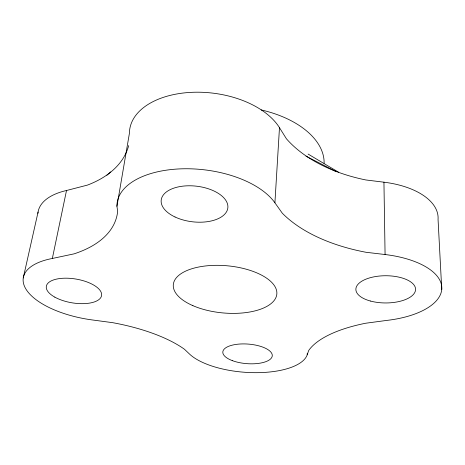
<?xml version="1.0" encoding="UTF-8"?>
<svg xmlns="http://www.w3.org/2000/svg" width="465" height="465" viewBox="0 0 465 465"><rect width="100%" height="100%" fill="white"/><g stroke="black" fill="none" stroke-linecap="round" stroke-linejoin="round"><path stroke-width="0.7" d="M128.7 145.58A147.597 82.293 16.7 0 1 87.461 185.093L66.507 190.505L52.347 258.464A70.703 30.771 9 0 0 26.476 289.951A70.703 30.771 9 0 0 93.267 320.077L112.675 322.675A105.421 38.961 8 0 1 184.483 349.279L189.511 354.045A62.06 24.889 4.5 0 0 254.867 372.68A62.06 24.889 4.5 0 0 307.22 354.766L307.266 353.324M307.22 354.766L308.708 350.465A113.803 43.704 0.2 0 1 365.711 323.227L386.729 320.414A74.15 33.98 0.6 0 0 441.808 287.632A74.15 33.98 0.6 0 0 385.078 254.529L366.089 252.292A167.737 93.982 -3.6 0 1 282.313 213.22L274.914 202.804L279.477 127.672A78.091 46.547 6.8 0 0 192.806 92.285A78.091 46.547 6.8 0 0 129.427 133.217L116.936 206.303L117.674 211.209A155.746 76.591 14.8 0 1 74.104 253.849L52.347 258.464M23.25 277.936L38.072 212.052M106.898 175.247L110.699 171.922M441.75 289.404L438.053 219.375A70.75 37.02 -0.3 0 0 383.939 182.187L365.879 179.967A158.222 99.876 -5.5 0 1 286.423 138.785L279.477 127.672M305.993 156.159L336.375 171.754M308.097 154.072L338.619 172.242M383.939 182.187L385.078 254.529M116.936 206.303A82.293 43.204 6.5 0 1 183.065 168.789A82.293 43.204 6.5 0 1 274.914 202.804M37.915 213.354A67.628 33.683 9.8 0 1 66.507 190.505M261.214 109.932A87.199 50.737 5.2 0 1 324.117 163.25M54.835 297.147A28.005 12.043 9.5 0 0 100.853 297.478A28.005 12.043 9.5 0 0 66.146 278.186A28.005 12.043 9.5 0 0 54.835 297.147M175.032 216.986A33.55 17.92 6.7 0 0 227.734 208.582A33.55 17.92 6.7 0 0 180.78 186.436A33.55 17.92 6.7 0 0 175.032 216.986M370.39 301.024A29.847 13.607 0 0 0 415.571 289.585A29.847 13.607 0 0 0 371.221 277.454A29.847 13.607 0 0 0 370.39 301.024M232.262 360.608A24.796 9.806 4.4 0 0 272.031 356.858A24.796 9.806 4.4 0 0 238.342 344.147A24.796 9.806 4.4 0 0 232.262 360.608M192.882 305.645A51.975 23.669 5.2 0 0 276.326 296.484A51.975 23.669 5.2 0 0 206.012 265.904A51.975 23.669 5.2 0 0 192.882 305.645"/></g></svg>
